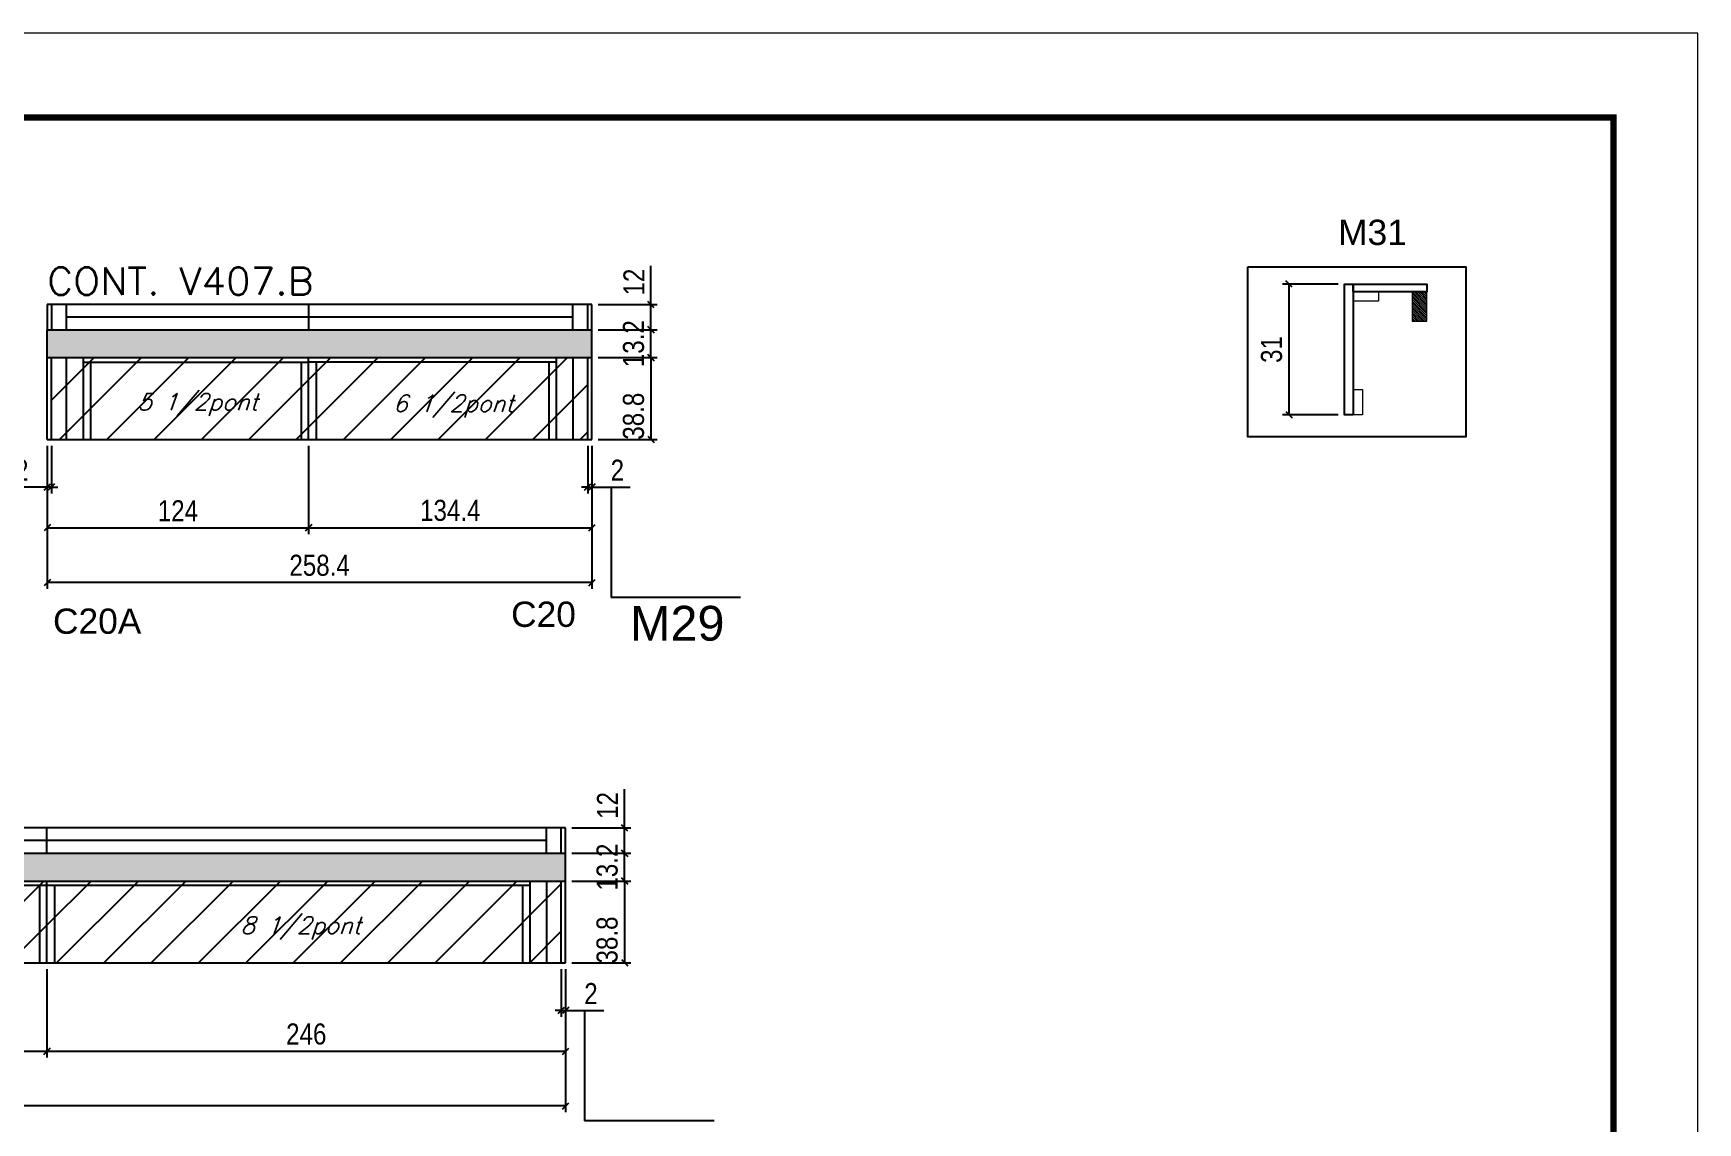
# Model space of a CAD drawing. Extents: x 137137 to 143418, y 10464 to 34486.
# Drawn here: x 137833 to 138622, y 25929 to 26446 of the extents above; entities that cross this region are included whole.
import ezdxf

# ---------------------------------------------------------------- set-up
doc = ezdxf.new("R2010")
doc.units = 0
doc.linetypes.add('DASHED', pattern=[0.75, 0.5, -0.25])
for name, color, linetype in [('5', 5, 'Continuous'), ('COTA', 241, 'Continuous'), ('NOMENCLATURA', 7, 'Continuous'), ('Painéis', 200, 'Continuous'), ('Reaproveitamento', 251, 'Continuous'), ('SARR_2.2x7', 40, 'Continuous'), ('SARR_3.5x7', 81, 'Continuous'), ('SARR_EDITAR', 141, 'Continuous'), ('texto', 7, 'Continuous')]:
    doc.layers.add(name, color=color, linetype=linetype)
for name, color, linetype, lineweight in [('Folhas', 255, 'Continuous', 9), ('Madeira', 126, 'Continuous', 18), ('Sarr 2.2x7', 40, 'Continuous', 9), ('SARRAFO DE PRESSAO', 251, 'DASHED', 9), ('Texto Seção', 7, 'Continuous', 15)]:
    doc.layers.add(name, color=color, linetype=linetype, lineweight=lineweight)
doc.styles.add('COTA TECNICA', font='techl___.ttf', dxfattribs={"height": 10})
doc.styles.add('REGUA-120', font='ROMANS.shx', dxfattribs={"height": 15})
doc.styles.add('Romans', font='romans.shx')
doc.styles.get("Standard").update_dxf_attribs({"font": 'arial.ttf'})
doc.dimstyles.new('PAINEL', dxfattribs={"dimtxt": 10, "dimasz": 3, "dimexe": 3, "dimexo": 3, "dimgap": 3, "dimtad": 1, "dimdec": 1, "dimzin": 12, "dimdsep": 46, "dimtxsty": 'COTA TECNICA', "dimblk1": 'OBLIQUE', "dimblk2": 'OBLIQUE', "dimsah": 1, "dimcen": 0.9, "dimclrd": 4, "dimclre": 4, "dimclrt": 240, "dimadec": 1, "dimazin": 3, "dimtfac": 1, "dimtdec": 1, "dimtmove": 0, "dimatfit": 3, "dimfxl": 1, "dimtolj": 1, "dimtzin": 12, "dimarcsym": 0})
pattern_1 = [(45, (-4795.5, -1148.575), (-11.2253202, 11.2253202), [])]

# ---------------------------------------------------------------- blocks, each defined once
blk = doc.blocks.new('9999999999')
at = {"layer": 'Folhas'}
blk.add_lwpolyline([(98138.98, 34190.21), (99623.98, 34190.21), (99623.98, 35240.21), (98138.98, 35240.21)], close=True, dxfattribs=at)
at = {"layer": 'Folhas', "color": 30, "const_width": 3}
blk.add_lwpolyline([(98213.98, 34230.21), (99583.98, 34230.21), (99583.98, 35200.21), (98213.98, 35200.21)], close=True, dxfattribs=at)
blk = doc.blocks.new('_Oblique')
at = {"color": 0, "linetype": 'ByBlock', "lineweight": -2}
blk.add_line((-0.5, -0.5), (0.5, 0.5), dxfattribs=at)
blk = doc.blocks.new('*D635')
at = {"layer": 'COTA', "color": 4, "lineweight": -2, "ltscale": 25, "transparency": 16777216}
for p, q in [((137839.34, 26250.02), (137839.34, 26182.05)), ((138097.74, 26250.02), (138097.74, 26182.05)), ((138097.74, 26185.05), (137839.34, 26185.05))]:
    blk.add_line(p, q, dxfattribs=at)
at = {"layer": 'Defpoints', "color": 0, "ltscale": 25, "transparency": 16777216}
for p in [(137839.34, 26253.02), (138097.74, 26253.02), (137839.34, 26185.05)]:
    blk.add_point(p, dxfattribs=at)
at = {"layer": 'COTA', "color": 4, "lineweight": -2, "ltscale": 25, "transparency": 16777216, "xscale": 3, "yscale": 3, "zscale": 3, "rotation": 180}
blk.add_blockref('_Oblique', (137839.34, 26185.05), dxfattribs=at)
at = {"layer": 'COTA', "color": 4, "lineweight": -2, "ltscale": 25, "transparency": 16777216, "xscale": 3, "yscale": 3, "zscale": 3}
blk.add_blockref('_Oblique', (138097.74, 26185.05), dxfattribs=at)
at = {"layer": 'COTA', "color": 240, "ltscale": 25, "transparency": 16777216, "insert": (137968.54, 26193.19), "char_height": 10, "attachment_point": 5, "style": 'COTA TECNICA'}
blk.add_mtext('\\A1;258.4', dxfattribs=at)
blk = doc.blocks.new('*D636')
at = {"layer": 'COTA', "color": 4, "lineweight": -2, "ltscale": 25, "transparency": 16777216}
for p, q in [((137839.34, 26250.02), (137839.34, 26208.04)), ((137963.34, 26250.02), (137963.34, 26208.04)), ((137839.34, 26211.04), (137963.34, 26211.04))]:
    blk.add_line(p, q, dxfattribs=at)
at = {"layer": 'Defpoints', "color": 0, "ltscale": 25, "transparency": 16777216}
for p in [(137839.34, 26253.02), (137963.34, 26253.02), (137963.34, 26211.04)]:
    blk.add_point(p, dxfattribs=at)
at = {"layer": 'COTA', "color": 4, "lineweight": -2, "ltscale": 25, "transparency": 16777216, "xscale": 3, "yscale": 3, "zscale": 3, "rotation": 180}
blk.add_blockref('_Oblique', (137839.34, 26211.04), dxfattribs=at)
at = {"layer": 'COTA', "color": 4, "lineweight": -2, "ltscale": 25, "transparency": 16777216, "xscale": 3, "yscale": 3, "zscale": 3}
blk.add_blockref('_Oblique', (137963.34, 26211.04), dxfattribs=at)
at = {"layer": 'COTA', "color": 240, "ltscale": 25, "transparency": 16777216, "insert": (137901.34, 26219.12), "char_height": 10, "attachment_point": 5, "style": 'COTA TECNICA'}
blk.add_mtext('\\A1;124', dxfattribs=at)
blk = doc.blocks.new('*D594')
at = {"layer": 'COTA', "color": 4, "lineweight": -2, "ltscale": 25, "transparency": 16777216}
for p, q in [((137963.34, 26250.02), (137963.34, 26208.04)), ((138097.74, 26250.02), (138097.74, 26208.04)), ((137963.34, 26211.04), (138097.74, 26211.04))]:
    blk.add_line(p, q, dxfattribs=at)
at = {"layer": 'Defpoints', "color": 0, "ltscale": 25, "transparency": 16777216}
for p in [(137963.34, 26253.02), (138097.74, 26253.02), (138097.74, 26211.04)]:
    blk.add_point(p, dxfattribs=at)
at = {"layer": 'COTA', "color": 4, "lineweight": -2, "ltscale": 25, "transparency": 16777216, "xscale": 3, "yscale": 3, "zscale": 3, "rotation": 180}
blk.add_blockref('_Oblique', (137963.34, 26211.04), dxfattribs=at)
at = {"layer": 'COTA', "color": 4, "lineweight": -2, "ltscale": 25, "transparency": 16777216, "xscale": 3, "yscale": 3, "zscale": 3}
blk.add_blockref('_Oblique', (138097.74, 26211.04), dxfattribs=at)
at = {"layer": 'COTA', "color": 240, "ltscale": 25, "transparency": 16777216, "insert": (138030.54, 26219.26), "char_height": 10, "attachment_point": 5, "style": 'COTA TECNICA'}
blk.add_mtext('\\A1;134.4', dxfattribs=at)
blk = doc.blocks.new('*D637')
at = {"layer": 'COTA', "color": 4, "lineweight": -2, "ltscale": 25, "transparency": 16777216}
for p, q in [((138100.74, 26291.82), (138128.73, 26291.82)), ((138125.73, 26291.82), (138125.73, 26253.02)), ((138100.74, 26253.02), (138128.73, 26253.02))]:
    blk.add_line(p, q, dxfattribs=at)
at = {"layer": 'Defpoints', "color": 0, "ltscale": 25, "transparency": 16777216}
for p in [(138097.74, 26291.82), (138097.74, 26253.02), (138125.73, 26253.02)]:
    blk.add_point(p, dxfattribs=at)
at = {"layer": 'COTA', "color": 4, "lineweight": -2, "ltscale": 25, "transparency": 16777216, "xscale": 3, "yscale": 3, "zscale": 3}
for p, rotation in [((138125.73, 26291.82), 90), ((138125.73, 26253.02), 270)]:
    blk.add_blockref('_Oblique', p, dxfattribs=dict(at, rotation=rotation))
at = {"layer": 'COTA', "color": 240, "ltscale": 25, "transparency": 16777216, "insert": (138117.49, 26264.01), "char_height": 10, "attachment_point": 5, "rotation": 90, "style": 'COTA TECNICA'}
blk.add_mtext('\\A1;38.8', dxfattribs=at)
blk = doc.blocks.new('*D638')
at = {"layer": 'COTA', "color": 4, "lineweight": -2, "ltscale": 25, "transparency": 16777216}
for p, q in [((138100.74, 26305.02), (138128.73, 26305.02)), ((138125.73, 26291.82), (138125.73, 26305.02)), ((138100.74, 26291.82), (138128.73, 26291.82))]:
    blk.add_line(p, q, dxfattribs=at)
at = {"layer": 'Defpoints', "color": 0, "ltscale": 25, "transparency": 16777216}
for p in [(138097.74, 26305.02), (138125.73, 26305.02), (138097.74, 26291.82)]:
    blk.add_point(p, dxfattribs=at)
at = {"layer": 'COTA', "color": 4, "lineweight": -2, "ltscale": 25, "transparency": 16777216, "xscale": 3, "yscale": 3, "zscale": 3}
for p, rotation in [((138125.73, 26305.02), 90), ((138125.73, 26291.82), 270)]:
    blk.add_blockref('_Oblique', p, dxfattribs=dict(at, rotation=rotation))
at = {"layer": 'COTA', "color": 240, "ltscale": 25, "transparency": 16777216, "insert": (138117.51, 26298.42), "char_height": 10, "attachment_point": 5, "rotation": 90, "style": 'COTA TECNICA'}
blk.add_mtext('\\A1;13.2', dxfattribs=at)
blk = doc.blocks.new('*D639')
at = {"layer": 'COTA', "color": 4, "lineweight": -2, "ltscale": 25, "transparency": 16777216}
for p, q in [((138095.74, 26250.02), (138095.74, 26227.38)), ((138097.74, 26250.02), (138097.74, 26227.38)), ((138095.74, 26230.38), (138092.74, 26230.38)), ((138095.74, 26230.38), (138097.74, 26230.38)), ((138097.74, 26230.38), (138115.85, 26230.38))]:
    blk.add_line(p, q, dxfattribs=at)
at = {"layer": 'Defpoints', "color": 0, "ltscale": 25, "transparency": 16777216}
for p in [(138095.74, 26253.02), (138097.74, 26253.02), (138097.74, 26230.38)]:
    blk.add_point(p, dxfattribs=at)
at = {"layer": 'COTA', "color": 4, "lineweight": -2, "ltscale": 25, "transparency": 16777216, "xscale": 3, "yscale": 3, "zscale": 3}
blk.add_blockref('_Oblique', (138095.74, 26230.38), dxfattribs=at)
at = {"layer": 'COTA', "color": 4, "lineweight": -2, "ltscale": 25, "transparency": 16777216, "xscale": 3, "yscale": 3, "zscale": 3, "rotation": 180}
blk.add_blockref('_Oblique', (138097.74, 26230.38), dxfattribs=at)
at = {"layer": 'COTA', "color": 240, "ltscale": 25, "transparency": 16777216, "insert": (138109.79, 26238.38), "char_height": 10, "attachment_point": 5, "style": 'COTA TECNICA'}
blk.add_mtext('\\A1;2', dxfattribs=at)
blk = doc.blocks.new('*D640')
at = {"layer": 'COTA', "color": 4, "lineweight": -2, "ltscale": 25, "transparency": 16777216}
for p, q in [((137839.34, 26250.02), (137839.34, 26227.38)), ((137841.34, 26250.02), (137841.34, 26227.38)), ((137839.34, 26230.38), (137821.23, 26230.38)), ((137841.34, 26230.38), (137839.34, 26230.38)), ((137841.34, 26230.38), (137844.34, 26230.38))]:
    blk.add_line(p, q, dxfattribs=at)
at = {"layer": 'Defpoints', "color": 0, "ltscale": 25, "transparency": 16777216}
for p in [(137839.34, 26253.02), (137841.34, 26253.02), (137839.34, 26230.38)]:
    blk.add_point(p, dxfattribs=at)
at = {"layer": 'COTA', "color": 4, "lineweight": -2, "ltscale": 25, "transparency": 16777216, "xscale": 3, "yscale": 3, "zscale": 3}
blk.add_blockref('_Oblique', (137839.34, 26230.38), dxfattribs=at)
at = {"layer": 'COTA', "color": 4, "lineweight": -2, "ltscale": 25, "transparency": 16777216, "xscale": 3, "yscale": 3, "zscale": 3, "rotation": 180}
blk.add_blockref('_Oblique', (137841.34, 26230.38), dxfattribs=at)
at = {"layer": 'COTA', "color": 240, "ltscale": 25, "transparency": 16777216, "insert": (137827.28, 26238.38), "char_height": 10, "attachment_point": 5, "style": 'COTA TECNICA'}
blk.add_mtext('\\A1;2', dxfattribs=at)
blk = doc.blocks.new('*D641')
at = {"layer": 'COTA', "color": 4, "lineweight": -2, "ltscale": 25, "transparency": 16777216}
for p, q in [((137395.22, 26001.61), (137395.22, 25933.65)), ((138085.22, 26001.61), (138085.22, 25933.65)), ((138085.22, 25936.65), (137395.22, 25936.65))]:
    blk.add_line(p, q, dxfattribs=at)
at = {"layer": 'Defpoints', "color": 0, "ltscale": 25, "transparency": 16777216}
for p in [(137395.22, 26004.61), (138085.22, 26004.61), (137395.22, 25936.65)]:
    blk.add_point(p, dxfattribs=at)
at = {"layer": 'COTA', "color": 4, "lineweight": -2, "ltscale": 25, "transparency": 16777216, "xscale": 3, "yscale": 3, "zscale": 3, "rotation": 180}
blk.add_blockref('_Oblique', (137395.22, 25936.65), dxfattribs=at)
at = {"layer": 'COTA', "color": 4, "lineweight": -2, "ltscale": 25, "transparency": 16777216, "xscale": 3, "yscale": 3, "zscale": 3}
blk.add_blockref('_Oblique', (138085.22, 25936.65), dxfattribs=at)
at = {"layer": 'COTA', "color": 240, "ltscale": 25, "transparency": 16777216, "insert": (137740.22, 25944.78), "char_height": 10, "attachment_point": 5, "style": 'COTA TECNICA'}
blk.add_mtext('\\A1;690', dxfattribs=at)
blk = doc.blocks.new('*D643')
at = {"layer": 'COTA', "color": 4, "lineweight": -2, "ltscale": 25, "transparency": 16777216}
for p, q in [((137641.22, 26001.61), (137641.22, 25959.64)), ((137839.22, 26001.61), (137839.22, 25959.64)), ((137641.22, 25962.64), (137839.22, 25962.64))]:
    blk.add_line(p, q, dxfattribs=at)
at = {"layer": 'Defpoints', "color": 0, "ltscale": 25, "transparency": 16777216}
for p in [(137641.22, 26004.61), (137839.22, 26004.61), (137839.22, 25962.64)]:
    blk.add_point(p, dxfattribs=at)
at = {"layer": 'COTA', "color": 4, "lineweight": -2, "ltscale": 25, "transparency": 16777216, "xscale": 3, "yscale": 3, "zscale": 3, "rotation": 180}
blk.add_blockref('_Oblique', (137641.22, 25962.64), dxfattribs=at)
at = {"layer": 'COTA', "color": 4, "lineweight": -2, "ltscale": 25, "transparency": 16777216, "xscale": 3, "yscale": 3, "zscale": 3}
blk.add_blockref('_Oblique', (137839.22, 25962.64), dxfattribs=at)
at = {"layer": 'COTA', "color": 240, "ltscale": 25, "transparency": 16777216, "insert": (137740.22, 25970.74), "char_height": 10, "attachment_point": 5, "style": 'COTA TECNICA'}
blk.add_mtext('\\A1;198', dxfattribs=at)
blk = doc.blocks.new('*D596')
at = {"layer": 'COTA', "color": 4, "lineweight": -2, "ltscale": 25, "transparency": 16777216}
for p, q in [((137839.22, 26001.61), (137839.22, 25959.64)), ((138085.22, 26001.61), (138085.22, 25959.64)), ((137839.22, 25962.64), (138085.22, 25962.64))]:
    blk.add_line(p, q, dxfattribs=at)
at = {"layer": 'Defpoints', "color": 0, "ltscale": 25, "transparency": 16777216}
for p in [(137839.22, 26004.61), (138085.22, 26004.61), (138085.22, 25962.64)]:
    blk.add_point(p, dxfattribs=at)
at = {"layer": 'COTA', "color": 4, "lineweight": -2, "ltscale": 25, "transparency": 16777216, "xscale": 3, "yscale": 3, "zscale": 3, "rotation": 180}
blk.add_blockref('_Oblique', (137839.22, 25962.64), dxfattribs=at)
at = {"layer": 'COTA', "color": 4, "lineweight": -2, "ltscale": 25, "transparency": 16777216, "xscale": 3, "yscale": 3, "zscale": 3}
blk.add_blockref('_Oblique', (138085.22, 25962.64), dxfattribs=at)
at = {"layer": 'COTA', "color": 240, "ltscale": 25, "transparency": 16777216, "insert": (137962.22, 25970.74), "char_height": 10, "attachment_point": 5, "style": 'COTA TECNICA'}
blk.add_mtext('\\A1;246', dxfattribs=at)
blk = doc.blocks.new('*D597')
at = {"layer": 'COTA', "color": 4, "lineweight": -2, "ltscale": 25, "transparency": 16777216}
for p, q in [((138088.22, 26043.41), (138116.21, 26043.41)), ((138113.21, 26043.41), (138113.21, 26004.61)), ((138088.22, 26004.61), (138116.21, 26004.61))]:
    blk.add_line(p, q, dxfattribs=at)
at = {"layer": 'Defpoints', "color": 0, "ltscale": 25, "transparency": 16777216}
for p in [(138085.22, 26043.41), (138085.22, 26004.61), (138113.21, 26004.61)]:
    blk.add_point(p, dxfattribs=at)
at = {"layer": 'COTA', "color": 4, "lineweight": -2, "ltscale": 25, "transparency": 16777216, "xscale": 3, "yscale": 3, "zscale": 3}
for p, rotation in [((138113.21, 26043.41), 90), ((138113.21, 26004.61), 270)]:
    blk.add_blockref('_Oblique', p, dxfattribs=dict(at, rotation=rotation))
at = {"layer": 'COTA', "color": 240, "ltscale": 25, "transparency": 16777216, "insert": (138104.97, 26015.41), "char_height": 10, "attachment_point": 5, "rotation": 90, "style": 'COTA TECNICA'}
blk.add_mtext('\\A1;38.8', dxfattribs=at)
blk = doc.blocks.new('*D598')
at = {"layer": 'COTA', "color": 4, "lineweight": -2, "ltscale": 25, "transparency": 16777216}
for p, q in [((138088.22, 26056.61), (138116.21, 26056.61)), ((138113.21, 26043.41), (138113.21, 26056.61)), ((138088.22, 26043.41), (138116.21, 26043.41))]:
    blk.add_line(p, q, dxfattribs=at)
at = {"layer": 'Defpoints', "color": 0, "ltscale": 25, "transparency": 16777216}
for p in [(138085.22, 26056.61), (138113.21, 26056.61), (138085.22, 26043.41)]:
    blk.add_point(p, dxfattribs=at)
at = {"layer": 'COTA', "color": 4, "lineweight": -2, "ltscale": 25, "transparency": 16777216, "xscale": 3, "yscale": 3, "zscale": 3}
for p, rotation in [((138113.21, 26056.61), 90), ((138113.21, 26043.41), 270)]:
    blk.add_blockref('_Oblique', p, dxfattribs=dict(at, rotation=rotation))
at = {"layer": 'COTA', "color": 240, "ltscale": 25, "transparency": 16777216, "insert": (138104.99, 26050.01), "char_height": 10, "attachment_point": 5, "rotation": 90, "style": 'COTA TECNICA'}
blk.add_mtext('\\A1;13.2', dxfattribs=at)
blk = doc.blocks.new('*D599')
at = {"layer": 'COTA', "color": 4, "lineweight": -2, "ltscale": 25, "transparency": 16777216}
for p, q in [((138083.22, 26001.61), (138083.22, 25978.98)), ((138085.22, 26001.61), (138085.22, 25978.98)), ((138083.22, 25981.98), (138080.22, 25981.98)), ((138083.22, 25981.98), (138085.22, 25981.98)), ((138085.22, 25981.98), (138103.33, 25981.98))]:
    blk.add_line(p, q, dxfattribs=at)
at = {"layer": 'Defpoints', "color": 0, "ltscale": 25, "transparency": 16777216}
for p in [(138083.22, 26004.61), (138085.22, 26004.61), (138085.22, 25981.98)]:
    blk.add_point(p, dxfattribs=at)
at = {"layer": 'COTA', "color": 4, "lineweight": -2, "ltscale": 25, "transparency": 16777216, "xscale": 3, "yscale": 3, "zscale": 3}
blk.add_blockref('_Oblique', (138083.22, 25981.98), dxfattribs=at)
at = {"layer": 'COTA', "color": 4, "lineweight": -2, "ltscale": 25, "transparency": 16777216, "xscale": 3, "yscale": 3, "zscale": 3, "rotation": 180}
blk.add_blockref('_Oblique', (138085.22, 25981.98), dxfattribs=at)
at = {"layer": 'COTA', "color": 240, "ltscale": 25, "transparency": 16777216, "insert": (138097.27, 25989.98), "char_height": 10, "attachment_point": 5, "style": 'COTA TECNICA'}
blk.add_mtext('\\A1;2', dxfattribs=at)
blk = doc.blocks.new('*D611')
at = {"layer": 'Defpoints', "color": 0, "linetype": 'ByBlock', "transparency": 16777216}
for p in [(138454.81, 26326.68), (138428.37, 26264.68), (138454.81, 26264.68)]:
    blk.add_point(p, dxfattribs=at)
at = {"layer": 'Sarr 2.2x7', "color": 4, "linetype": 'ByBlock', "lineweight": -2, "transparency": 16777216}
for p, q in [((138451.81, 26326.68), (138425.37, 26326.68)), ((138428.37, 26326.68), (138428.37, 26264.68)), ((138451.81, 26264.68), (138425.37, 26264.68))]:
    blk.add_line(p, q, dxfattribs=at)
at = {"layer": 'Sarr 2.2x7', "color": 4, "linetype": 'ByBlock', "lineweight": -2, "transparency": 16777216, "xscale": 3, "yscale": 3, "zscale": 3}
for p, rotation in [((138428.37, 26326.68), 90), ((138428.37, 26264.68), 270)]:
    blk.add_blockref('_Oblique', p, dxfattribs=dict(at, rotation=rotation))
at = {"layer": 'Sarr 2.2x7', "color": 240, "linetype": 'ByBlock', "transparency": 16777216, "insert": (138420.15, 26295.68), "char_height": 10, "attachment_point": 5, "rotation": 90, "style": 'COTA TECNICA'}
blk.add_mtext('\\A1;31', dxfattribs=at)
blk = doc.blocks.new('*D1081')
at = {"layer": 'COTA', "color": 4, "lineweight": -2, "ltscale": 25, "transparency": 16777216}
for p, q in [((138125.73, 26317.02), (138125.73, 26335.33)), ((138100.74, 26317.02), (138128.73, 26317.02)), ((138125.73, 26305.02), (138125.73, 26317.02)), ((138100.74, 26305.02), (138128.73, 26305.02))]:
    blk.add_line(p, q, dxfattribs=at)
at = {"layer": 'Defpoints', "color": 0, "ltscale": 25, "transparency": 16777216}
for p in [(138097.74, 26317.02), (138125.73, 26317.02), (138097.74, 26305.02)]:
    blk.add_point(p, dxfattribs=at)
at = {"layer": 'COTA', "color": 4, "lineweight": -2, "ltscale": 25, "transparency": 16777216, "xscale": 3, "yscale": 3, "zscale": 3}
for p, rotation in [((138125.73, 26317.02), 90), ((138125.73, 26305.02), 270)]:
    blk.add_blockref('_Oblique', p, dxfattribs=dict(at, rotation=rotation))
at = {"layer": 'COTA', "color": 240, "ltscale": 25, "transparency": 16777216, "insert": (138117.67, 26327.67), "char_height": 10, "attachment_point": 5, "rotation": 90, "style": 'COTA TECNICA'}
blk.add_mtext('\\A1;12', dxfattribs=at)
blk = doc.blocks.new('*D1184')
at = {"layer": 'COTA', "color": 4, "lineweight": -2, "ltscale": 25, "transparency": 16777216}
for p, q in [((138113.21, 26068.61), (138113.21, 26086.93)), ((138088.22, 26068.61), (138116.21, 26068.61)), ((138113.21, 26056.61), (138113.21, 26068.61)), ((138088.22, 26056.61), (138116.21, 26056.61))]:
    blk.add_line(p, q, dxfattribs=at)
at = {"layer": 'Defpoints', "color": 0, "ltscale": 25, "transparency": 16777216}
for p in [(138085.22, 26068.61), (138113.21, 26068.61), (138085.22, 26056.61)]:
    blk.add_point(p, dxfattribs=at)
at = {"layer": 'COTA', "color": 4, "lineweight": -2, "ltscale": 25, "transparency": 16777216, "xscale": 3, "yscale": 3, "zscale": 3}
for p, rotation in [((138113.21, 26068.61), 90), ((138113.21, 26056.61), 270)]:
    blk.add_blockref('_Oblique', p, dxfattribs=dict(at, rotation=rotation))
at = {"layer": 'COTA', "color": 240, "ltscale": 25, "transparency": 16777216, "insert": (138105.15, 26079.27), "char_height": 10, "attachment_point": 5, "rotation": 90, "style": 'COTA TECNICA'}
blk.add_mtext('\\A1;12', dxfattribs=at)

msp = doc.modelspace()

# ---------------------------------------------------------------- hatches: boundary and pattern name
at = {"layer": 'COTA', "linetype": 'ByBlock'}
h = msp.add_hatch(dxfattribs=at)
h.set_pattern_fill('AR-CONC', color=256, scale=0.03)
h.set_pattern_definition([(50, (-1534.1534, -6887.6074), (5.46554007, -0.47817257), [0.5715, -6.2865]), (355, (-1534.1534, -6887.6074), (-1.05730264, 5.73170536), [0.4572, -5.02921753]), (100.4514447, (-1533.698, -6887.6473), (4.40823741, 5.25353256), [0.48570026, -5.34270734]), (46.1842, (-1534.1534, -6886.0834), (8.13237123, -1.26126984), [0.85725, -9.42975]), (96.6355576, (-1533.476, -6886.1885), (7.122124, 7.42278374), [0.7285507, -8.01406824]), (351.184151, (-1534.1534, -6886.0834), (7.122124, 7.42278374), [0.685799, -7.54379196]), (21, (-1533.3914, -6886.4644), (4.54843174, -3.06795595), [0.5715, -6.2865]), (326, (-1533.3914, -6886.4644), (1.85406085, 5.52563898), [0.4572, -5.0292]), (71.451445, (-1533.0124, -6886.72), (6.40249258, 2.45768307), [0.48570026, -5.34269813]), (37.5, (-1534.1534, -6887.6074), (0.092658098, 2.536651166), [0, -4.96824, 0, -5.1054, 0, -5.04825]), (7.5, (-1534.1534, -6887.6074), (2.004589875, 3.005417245), [0, -2.91084, 0, -4.85394, 0, -1.92405]), (327.5, (-1535.8527, -6887.6074), (4.067717855, -0.17186232), [0, -1.905, 0, -5.9436, 0, -7.8867]), (317.5, (-1536.6147, -6887.6074), (4.44387544, 0.76279473), [0, -2.4765, 0, -3.94716, 0, -5.6007])])
h.paths.add_polyline_path([(138097.74, 26291.82), (138097.74, 26305.02), (137839.34, 26305.02), (137839.34, 26291.82)])
h = msp.add_hatch(dxfattribs=at)
h.set_pattern_fill('AR-CONC', color=256, scale=0.03)
h.set_pattern_definition([(50, (-1856.2727, -7136.0115), (5.46554007, -0.47817257), [0.5715, -6.2865]), (355, (-1856.273, -7136.0115), (-1.05730264, 5.73170536), [0.4572, -5.02921753]), (100.4514447, (-1855.8173, -7136.0513), (4.40823741, 5.25353256), [0.48570026, -5.34270734]), (46.1842, (-1856.273, -7134.4875), (8.13237123, -1.26126984), [0.85725, -9.42975]), (96.6355576, (-1855.595, -7134.5926), (7.122124, 7.42278374), [0.7285507, -8.01406824]), (351.184151, (-1856.273, -7134.4875), (7.122124, 7.42278374), [0.685799, -7.54379196]), (21, (-1855.5107, -7134.8685), (4.54843174, -3.06795595), [0.5715, -6.2865]), (326, (-1855.511, -7134.8685), (1.85406085, 5.52563898), [0.4572, -5.0292]), (71.451445, (-1855.1317, -7135.124), (6.40249258, 2.45768307), [0.48570026, -5.34269813]), (37.5, (-1856.2727, -7136.0115), (0.092658098, 2.536651166), [0, -4.96824, 0, -5.1054, 0, -5.04825]), (7.5, (-1856.2727, -7136.0115), (2.004589875, 3.005417245), [0, -2.91084, 0, -4.85394, 0, -1.92405]), (327.5, (-1857.972, -7136.0115), (4.067717855, -0.17186232), [0, -1.905, 0, -5.9436, 0, -7.8867]), (317.5, (-1858.734, -7136.0115), (4.44387544, 0.76279473), [0, -2.4765, 0, -3.94716, 0, -5.6007])])
h.paths.add_polyline_path([(138085.22, 26043.41), (138085.22, 26056.61), (137395.22, 26056.61), (137395.22, 26043.41)])
at = {"layer": 'Madeira'}
h = msp.add_hatch(dxfattribs=at)
h.set_pattern_fill('ANSI31', color=256, scale=0.2, angle=270, style=0)
h.set_pattern_definition([(315, (155059.7867, 12974.94893), (0.449012806, 0.449012806), [])])
h.paths.add_polyline_path([(138493.77, 26323.08), (138486.77, 26323.08), (138486.77, 26309.08), (138493.77, 26309.08)])
at = {"layer": 'Reaproveitamento', "ltscale": 25}
h = msp.add_hatch(dxfattribs=at)
h.set_pattern_fill('ANSI31', color=256, scale=5)
h.set_pattern_definition(pattern_1)
h.paths.add_polyline_path([(137963.34, 26253.02), (137963.34, 26291.82), (137841.34, 26291.82), (137841.34, 26253.02)])
h.paths.add_polyline_path([(137874.33, 26261.48), (137941.95, 26261.48), (137947.45, 26277.45), (137879.83, 26277.45)], flags=24)
h = msp.add_hatch(dxfattribs=at)
h.set_pattern_fill('ANSI31', color=256, scale=5)
h.set_pattern_definition(pattern_1)
h.paths.add_polyline_path([(137963.34, 26291.82), (137963.34, 26253.02), (138095.74, 26253.02), (138095.74, 26291.82)])
h.paths.add_polyline_path([(137995.69, 26260.79), (138062.93, 26260.79), (138068.43, 26276.76), (138001.19, 26276.76)], flags=24)
h = msp.add_hatch(dxfattribs=at)
h.set_pattern_fill('ANSI31', color=256, scale=5)
h.set_pattern_definition(pattern_1)
h.paths.add_polyline_path([(137839.22, 26004.61), (137839.22, 26043.41), (137641.22, 26043.41), (137641.22, 26004.61)])
h.paths.add_polyline_path([(137698.1, 26013.08), (137765.72, 26013.08), (137771.22, 26029.05), (137703.6, 26029.05)], flags=24)
h = msp.add_hatch(dxfattribs=at)
h.set_pattern_fill('ANSI31', color=256, scale=5)
h.set_pattern_definition(pattern_1)
h.paths.add_polyline_path([(138083.22, 26004.61), (138083.22, 26043.41), (137839.22, 26043.41), (137839.22, 26004.61)])
h.paths.add_polyline_path([(137923.21, 26013.08), (137990.83, 26013.08), (137996.33, 26029.05), (137928.71, 26029.05)], flags=24)

# ---------------------------------------------------------------- linework, layer by layer
at = {"linetype": 'ByBlock'}
msp.add_lwpolyline([(138408.86, 26334.84), (138512.29, 26334.84), (138512.29, 26254.29), (138408.86, 26254.29)], close=True, dxfattribs=at)
at = {"layer": 'COTA', "linetype": 'ByBlock'}
for p, q in [((137839.34, 26305.02), (138097.74, 26305.02)), ((137839.34, 26291.82), (137839.34, 26305.02)), ((138097.74, 26291.82), (138097.74, 26305.02)), ((137395.22, 26056.61), (138085.22, 26056.61)), ((138085.22, 26043.41), (138085.22, 26056.61))]:
    msp.add_line(p, q, dxfattribs=at)
at = {"layer": 'Madeira'}
msp.add_lwpolyline([(138493.77, 26323.08), (138486.77, 26323.08), (138486.77, 26309.08), (138493.77, 26309.08)], close=True, dxfattribs=at)
at = {"layer": 'NOMENCLATURA', "linetype": 'Continuous'}
for p, q in [((138106.79, 26230.38), (138106.79, 26177.98)), ((138168.29, 26177.98), (138106.79, 26177.98)), ((138094.27, 25981.98), (138094.27, 25929.58)), ((138155.77, 25929.58), (138094.27, 25929.58))]:
    msp.add_line(p, q, dxfattribs=at)
at = {"layer": 'Painéis', "ltscale": 25}
for p, q in [((138097.74, 26317.02), (137839.34, 26317.02)), ((137839.34, 26317.02), (137839.34, 26305.02)), ((137841.34, 26317.02), (137841.34, 26305.02)), ((137963.34, 26317.02), (137963.34, 26305.02)), ((138095.74, 26305.02), (138095.74, 26317.02)), ((138097.74, 26305.02), (138097.74, 26317.02)), ((137839.34, 26305.02), (138097.74, 26305.02)), ((137839.34, 26253.02), (137839.34, 26291.82)), ((137841.34, 26253.02), (137841.34, 26291.82)), ((137963.34, 26253.02), (137963.34, 26291.82)), ((138095.74, 26253.02), (138095.74, 26291.82)), ((138097.74, 26253.02), (138097.74, 26291.82)), ((138085.22, 26068.61), (137395.22, 26068.61)), ((137839.22, 26056.61), (137839.22, 26068.61)), ((138083.22, 26056.61), (138083.22, 26068.61)), ((138085.22, 26056.61), (138085.22, 26068.61)), ((137395.22, 26056.61), (138085.22, 26056.61)), ((137839.22, 26004.61), (137839.22, 26043.41)), ((138083.22, 26004.61), (138083.22, 26043.41)), ((138085.22, 26004.61), (138085.22, 26043.41))]:
    msp.add_line(p, q, dxfattribs=at)
at = {"layer": 'Painéis'}
for p, q in [((137839.34, 26291.82), (138097.74, 26291.82)), ((137839.34, 26253.02), (138097.74, 26253.02)), ((137395.22, 26043.41), (138085.22, 26043.41)), ((137395.22, 26004.61), (138085.22, 26004.61))]:
    msp.add_line(p, q, dxfattribs=at)
msp.add_lwpolyline([(138458.81, 26264.68), (138454.81, 26264.68), (138454.81, 26326.68), (138458.81, 26326.68)], close=True, dxfattribs=at)
at = {"layer": 'Painéis', "linetype": 'ByBlock'}
msp.add_lwpolyline([(138458.81, 26326.68), (138493.75, 26326.68), (138493.75, 26323.08), (138458.81, 26323.08), (138458.81, 26326.68)], dxfattribs=at)
at = {"layer": 'Sarr 2.2x7', "linetype": 'ByBlock'}
for points in [[(138458.81, 26323.08), (138470.81, 26323.08), (138470.81, 26318.68), (138458.81, 26318.68), (138458.81, 26323.08)], [(138458.81, 26264.68), (138458.81, 26276.68), (138463.21, 26276.68), (138463.21, 26264.68), (138458.81, 26264.68)]]:
    msp.add_lwpolyline(points, dxfattribs=at)
at = {"layer": 'SARR_2.2x7', "linetype": 'Continuous'}
for p, q in [((137848.34, 26317.02), (137848.34, 26305.02)), ((138088.74, 26305.02), (138088.74, 26317.02)), ((137848.34, 26291.82), (137848.34, 26253.02)), ((137856.34, 26289.62), (137963.34, 26289.62)), ((138080.74, 26289.62), (137963.34, 26289.62)), ((138088.74, 26291.82), (138088.74, 26253.02)), ((138076.22, 26056.61), (138076.22, 26068.61)), ((137839.22, 26041.21), (137641.22, 26041.21)), ((138068.22, 26041.21), (137839.22, 26041.21)), ((138076.22, 26043.41), (138076.22, 26004.61))]:
    msp.add_line(p, q, dxfattribs=at)
at = {"layer": 'SARR_3.5x7'}
for p, q in [((137856.34, 26291.82), (137856.34, 26253.02)), ((137859.84, 26289.62), (137859.84, 26253.02)), ((137959.84, 26289.62), (137959.84, 26253.02)), ((137966.84, 26289.62), (137966.84, 26253.02)), ((138077.24, 26289.62), (138077.24, 26253.02)), ((138080.74, 26291.82), (138080.74, 26253.02)), ((137835.72, 26041.21), (137835.72, 26004.61)), ((137842.72, 26041.21), (137842.72, 26004.61)), ((138064.72, 26041.21), (138064.72, 26004.61)), ((138068.22, 26043.41), (138068.22, 26004.61))]:
    msp.add_line(p, q, dxfattribs=at)
at = {"layer": 'SARR_EDITAR', "ltscale": 25}
for p, q in [((137963.34, 26311.02), (137848.34, 26311.02)), ((138088.74, 26311.02), (137963.34, 26311.02)), ((137839.22, 26062.61), (137641.22, 26062.61)), ((138076.22, 26062.61), (137839.22, 26062.61))]:
    msp.add_line(p, q, dxfattribs=at)

# ---------------------------------------------------------------- block references
at = {"layer": 'SARRAFO DE PRESSAO', "color": 6, "linetype": 'ByBlock'}
msp.add_blockref('9999999999', (38998.31, -8794.45), dxfattribs=at)

# ---------------------------------------------------------------- texts
at = {"layer": '5', "color": 7, "linetype": 'Continuous'}
msp.add_text('M31', height=12, rotation=359.99996, dxfattribs=at).set_placement((138451.7, 26345.28))
at = {"layer": '5', "linetype": 'Continuous'}
for s, p in [('C20', (138059.38, 26164.02)), ('C20A', (137842.08, 26160.73))]:
    msp.add_text(s, height=12, rotation=359.99996, dxfattribs=at).set_placement(p)
at = {"layer": 'NOMENCLATURA', "linetype": 'Continuous'}
msp.add_text('M29', height=16.5, dxfattribs=at).set_placement((138115.78, 26157.5))
at = {"layer": 'texto', "color": 2, "char_height": 8, "attachment_point": 5, "style": 'Romans'}
for s, insert in [('{\\Q19;\\C256;5 1/2pont}', (137910.7, 26269.47)), ('{\\Q19;\\C256;6 1/2pont}', (138031.99, 26268.77)), ('{\\Q19;\\C256;8 1/2pont}', (137959.58, 26021.06))]:
    msp.add_mtext(s, dxfattribs=dict(at, insert=insert))
at = {"layer": 'Texto Seção', "style": 'REGUA-120', "width": 1.05}
msp.add_text('CONT. V407.B', height=13, dxfattribs=at).set_placement((137839.32, 26321.62))

# ---------------------------------------------------------------- dimensions: what is measured, and where the dimension line sits
at = {"layer": 'COTA', "ltscale": 25}
for base, p1, p2, picture, middle in [((138125.73, 26317.02), (138097.74, 26305.02), (138097.74, 26317.02), '*D1081', (138117.67, 26327.67)), ((138113.21, 26068.61), (138085.22, 26056.61), (138085.22, 26068.61), '*D1184', (138105.15, 26079.27))]:
    dim = msp.add_linear_dim(base=base, p1=p1, p2=p2, angle=90, dimstyle='PAINEL', dxfattribs=at)
    dim.commit()
    dim.dimension.update_dxf_attribs({"geometry": picture, "text_midpoint": middle})
for base, p1, p2, picture, middle in [((138125.73, 26305.02), (138097.74, 26291.82), (138097.74, 26305.02), '*D638', (138125.73, 26298.42)), ((138125.73, 26253.02), (138097.74, 26291.82), (138097.74, 26253.02), '*D637', (138125.73, 26264.01)), ((138113.21, 26056.61), (138085.22, 26043.41), (138085.22, 26056.61), '*D598', (138113.21, 26050.01)), ((138113.21, 26004.61), (138085.22, 26043.41), (138085.22, 26004.61), '*D597', (138113.21, 26015.41))]:
    dim = msp.add_linear_dim(base=base, p1=p1, p2=p2, angle=90, dimstyle='PAINEL', dxfattribs=at)
    dim.commit()
    dim.dimension.update_dxf_attribs({"geometry": picture, "text_midpoint": middle, "dimtype": 160})
for base, p1, p2, picture, middle in [((137839.34, 26230.38), (137841.34, 26253.02), (137839.34, 26253.02), '*D640', (137827.28, 26238.38)), ((137839.34, 26185.05), (138097.74, 26253.02), (137839.34, 26253.02), '*D635', (137968.54, 26193.19)), ((137963.34, 26211.04), (137839.34, 26253.02), (137963.34, 26253.02), '*D636', (137901.34, 26219.12)), ((138097.74, 26230.38), (138095.74, 26253.02), (138097.74, 26253.02), '*D639', (138109.79, 26238.38)), ((137395.22, 25936.65), (138085.22, 26004.61), (137395.22, 26004.61), '*D641', (137740.22, 25944.78)), ((137839.22, 25962.64), (137641.22, 26004.61), (137839.22, 26004.61), '*D643', (137740.22, 25970.74)), ((138085.22, 25981.98), (138083.22, 26004.61), (138085.22, 26004.61), '*D599', (138097.27, 25989.98))]:
    dim = msp.add_linear_dim(base=base, p1=p1, p2=p2, dimstyle='PAINEL', dxfattribs=at)
    dim.commit()
    dim.dimension.update_dxf_attribs({"geometry": picture, "text_midpoint": middle})
for base, p1, p2, picture, middle in [((138097.74, 26211.04), (137963.34, 26253.02), (138097.74, 26253.02), '*D594', (138030.54, 26219.26)), ((138085.22, 25962.64), (137839.22, 26004.61), (138085.22, 26004.61), '*D596', (137962.22, 25970.74))]:
    dim = msp.add_linear_dim(base=base, p1=p1, p2=p2, dimstyle='PAINEL', override={"dimtmove": 1}, dxfattribs=at)
    dim.commit()
    dim.dimension.update_dxf_attribs({"geometry": picture, "text_midpoint": middle})
at = {"layer": 'Sarr 2.2x7', "linetype": 'ByBlock'}
dim = msp.add_linear_dim(base=(138428.37, 26264.68), p1=(138454.81, 26326.68), p2=(138454.81, 26264.68), angle=90, dimstyle='PAINEL', override={"dimlfac": 0.5}, dxfattribs=at)
dim.commit()
dim.dimension.update_dxf_attribs({"geometry": '*D611', "text_midpoint": (138420.15, 26295.68)})

doc.saveas('drawing.dxf')
